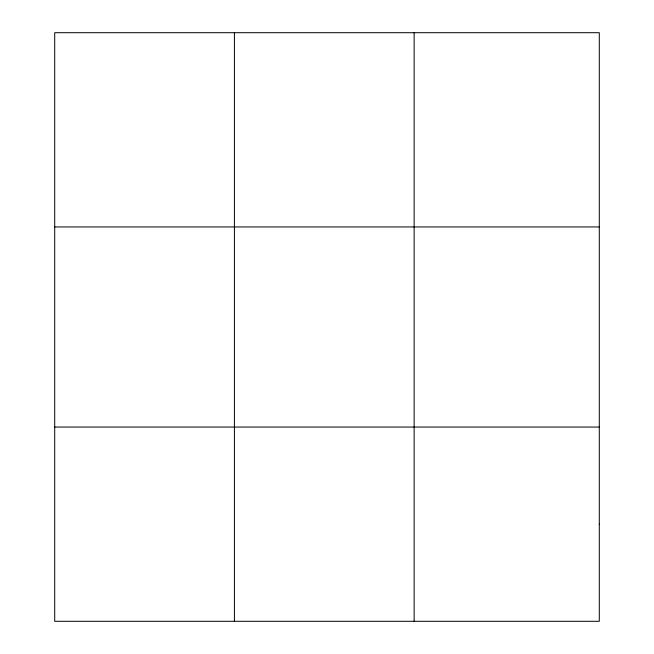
<?xml version="1.0" encoding="UTF-8"?>
<svg xmlns="http://www.w3.org/2000/svg" width="654" height="654" viewBox="0 0 654 654"><rect width="100%" height="100%" fill="white"/><g stroke="black" fill="none" stroke-linecap="round" stroke-linejoin="round"><path stroke-width="0.98" d="M234.418 32.7L234.418 621.3M414.137 32.7L414.137 621.3M54.707 226.938L599.293 226.938M54.707 427.062L599.293 427.062M599.293 524.181L599.293 621.3L54.707 621.3L54.707 32.7L599.293 32.7L599.293 524.181"/></g></svg>
